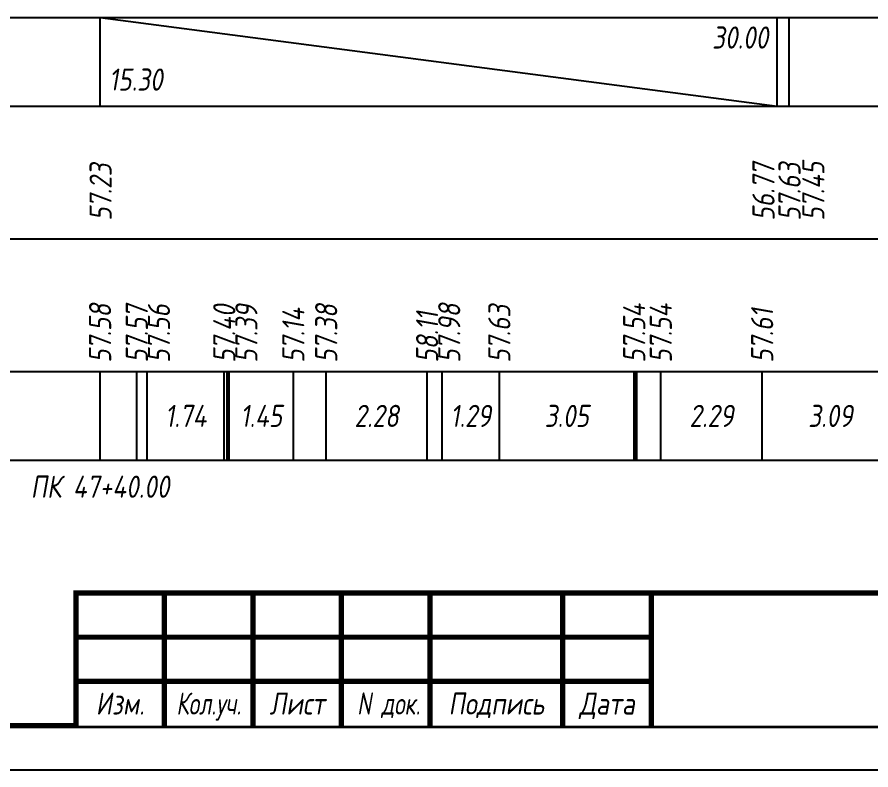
# Model space of a CAD drawing. Extents: x -717 to 1451, y -133302 to 233.
# Drawn here: x 193.3 to 289.8, y -74972.4 to -74887.4 of the extents above; entities that cross this region are included whole.
import ezdxf
from ezdxf.enums import TextEntityAlignment as Align

# ---------------------------------------------------------------- set-up
doc = ezdxf.new("R2010")
doc.units = 0
for name, color, linetype in [('Зарамочное оформление', 7, 'Continuous'), ('Код_510', 7, 'Continuous'), ('Код_516', 1, 'Continuous'), ('Подписи поперечников', 7, 'Continuous'), ('Таблица', 7, 'Continuous')]:
    doc.layers.add(name, color=color, linetype=linetype)
doc.styles.add('М', font='romand.shx', dxfattribs={"width": 0.8, "oblique": 10, "height": 2.5})

# ---------------------------------------------------------------- blocks, each defined once
blk = doc.blocks.new('Штамп')
at = {"linetype": 'Continuous'}
blk.add_wipeout([(199.946, -411.25), (384.946, -411.25), (384.946, -426.25), (199.946, -426.25)], dxfattribs=at).dxf.layer = 'Зарамочное оформление'
at = {"layer": 'Зарамочное оформление', "linetype": 'Continuous', "lineweight": -3, "const_width": 0.6, "flags": 128}
for points in [[(199.946, -426.25), (199.946, -411.25), (384.946, -411.25)], [(209.946, -411.25), (209.946, -426.25)], [(219.946, -411.25), (219.946, -426.25)], [(229.946, -411.25), (229.946, -426.25)], [(239.946, -411.25), (239.946, -426.25)], [(254.946, -411.25), (254.946, -426.25)], [(264.946, -411.25), (264.946, -426.25)], [(199.946, -416.25), (264.946, -416.25)], [(199.946, -421.25), (264.946, -421.25)]]:
    blk.add_lwpolyline(points, dxfattribs=at)
at = {"layer": 'Зарамочное оформление', "linetype": 'Continuous', "style": 'М', "oblique": 10}
for s, width, p in [('Изм.', 0.8, (204.946, -423.75)), ('Кол.уч.', 0.7, (214.946, -423.75)), ('Лист', 0.8, (224.946, -423.75)), ('N док.', 0.7, (235.279, -423.75)), ('Подпись', 0.8, (247.446, -423.75)), ('Дата', 0.8, (259.946, -423.75))]:
    blk.add_text(s, height=2.5, dxfattribs=dict(at, width=width)).set_placement(p, align=Align.MIDDLE_CENTER)
blk = doc.blocks.new('шифр')
blk.add_blockref('Штамп', (0, -74601))

msp = doc.modelspace()

# ---------------------------------------------------------------- linework, layer by layer
at = {"flags": 128}
msp.add_lwpolyline([(-30.054, -74972.421), (389.946, -74972.421), (389.946, -74675.421), (-30.054, -74675.421)], close=True, dxfattribs=at)
at = {"const_width": 0.6, "flags": 128}
msp.add_lwpolyline([(-10.054, -74967.421), (384.946, -74967.421), (384.946, -74680.421), (-10.054, -74680.421)], close=True, dxfattribs=at)

# ---------------------------------------------------------------- next in the draw order: block references
msp.add_blockref('шифр', (0, 59.829))

# ---------------------------------------------------------------- next in the draw order: linework, layer by layer
at = {"layer": 'Код_510'}
for p, q in [((202.681, -74937.421), (202.681, -74927.421)), ((206.828, -74937.421), (206.828, -74927.421)), ((208.009, -74937.421), (208.009, -74927.421)), ((216.708, -74937.421), (216.708, -74927.421)), ((217.021, -74937.421), (217.021, -74927.421)), ((217.256, -74937.421), (217.256, -74927.421)), ((224.513, -74937.421), (224.513, -74927.421)), ((228.222, -74937.421), (228.222, -74927.421)), ((239.621, -74937.421), (239.621, -74927.421)), ((241.305, -74937.421), (241.305, -74927.421)), ((247.779, -74937.421), (247.779, -74927.421)), ((263.012, -74937.421), (263.012, -74927.421)), ((263.231, -74937.421), (263.231, -74927.421)), ((263.324, -74937.421), (263.324, -74927.421)), ((266.016, -74937.421), (266.016, -74927.421)), ((277.468, -74937.421), (277.468, -74927.421))]:
    msp.add_line(p, q, dxfattribs=at)
at = {"layer": 'Код_516'}
for p, q in [((202.681, -74897.421), (202.681, -74887.421)), ((202.681, -74887.421), (279.162, -74897.421)), ((279.162, -74897.421), (279.162, -74887.421)), ((279.162, -74897.421), (279.162, -74887.421)), ((280.506, -74897.421), (280.506, -74887.421))]:
    msp.add_line(p, q, dxfattribs=at)
at = {"layer": 'Таблица'}
for p, q in [((80, -74887.421), (305.56, -74887.421)), ((79.946, -74897.421), (305.506, -74897.421)), ((79.946, -74912.421), (305.506, -74912.421)), ((79.946, -74927.421), (305.506, -74927.421)), ((79.946, -74937.421), (305.506, -74937.421))]:
    msp.add_line(p, q, dxfattribs=at)

# ---------------------------------------------------------------- next in the draw order: texts
at = {"layer": 'Код_510', "style": 'М', "oblique": 10, "width": 0.8}
for s, p in [('57.58', (202.681, -74926.421)), ('57.57', (206.828, -74926.421)), ('57.40', (216.708, -74926.421)), ('57.39', (219.208, -74926.421)), ('57.38', (228.222, -74926.421)), ('57.98', (242.121, -74926.421)), ('57.63', (247.779, -74926.421)), ('57.54', (263.012, -74926.421)), ('57.54', (266.016, -74926.421)), ('57.56', (209.328, -74926.421)), ('57.14', (224.513, -74926.421)), ('58.11', (239.621, -74926.421)), ('57.61', (277.468, -74926.421))]:
    msp.add_text(s, height=2.5, rotation=90, dxfattribs=at).set_placement(p, align=Align.MIDDLE_LEFT)
for s, p in [('1.74', (212.359, -74932.421)), ('1.45', (220.885, -74932.421)), ('2.28', (233.921, -74932.421)), ('1.29', (244.542, -74932.421)), ('3.05', (255.395, -74932.421)), ('2.29', (271.742, -74932.421)), ('3.09', (285.182, -74932.421))]:
    msp.add_text(s, height=2.5, dxfattribs=at).set_placement(p, align=Align.MIDDLE_CENTER)
at = {"layer": 'Код_516', "style": 'М', "oblique": 10, "width": 0.8}
msp.add_text('30.00', height=2.5, dxfattribs=at).set_placement((278.162, -74888.421), align=Align.TOP_RIGHT)
msp.add_text('15.30', height=2.5, dxfattribs=at).set_placement((203.681, -74896.421), align=Align.BOTTOM_LEFT)
for s, p in [('57.23', (202.735, -74910.371)), ('56.77', (277.618, -74910.371)), ('57.63', (280.56, -74910.371)), ('57.45', (283.251, -74910.371))]:
    msp.add_text(s, height=2.5, rotation=90, dxfattribs=at).set_placement(p, align=Align.MIDDLE_LEFT)
at = {"layer": 'Подписи поперечников', "style": 'М', "oblique": 10, "width": 0.8}
msp.add_text('ПК 47+40.00', height=2.5, dxfattribs=at).set_placement((202.681, -74942.421), align=Align.BOTTOM_CENTER)

doc.saveas('drawing.dxf')
